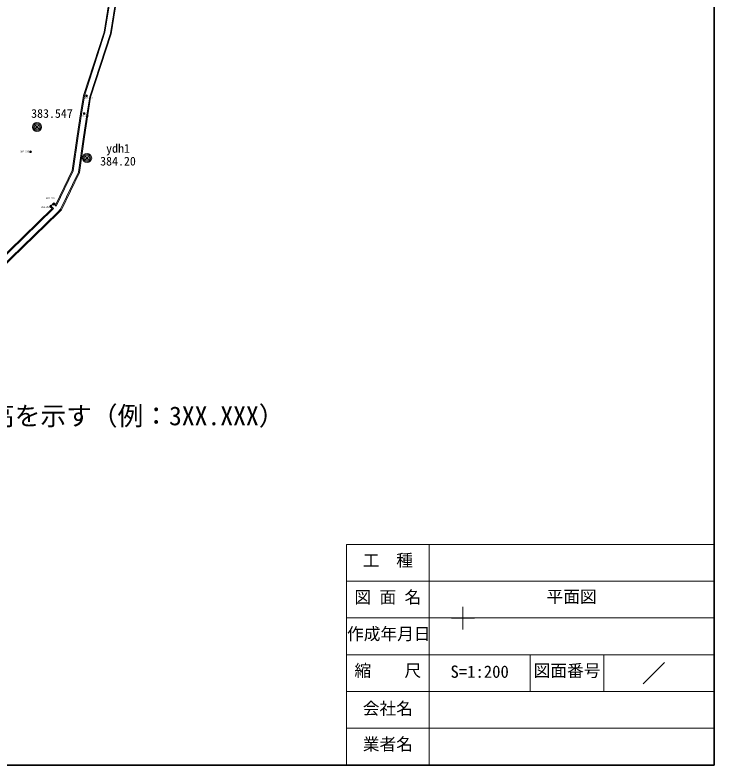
# Model space of a CAD drawing. Units: millimetres, scale not verified. Extents: x -77100 to 77100, y -52400 to 52400.
# Drawn here: x 39058 to 77100, y -52400 to -11592 of the extents above; entities that cross this region are included whole.
import ezdxf
from ezdxf.enums import TextEntityAlignment as Align

# ---------------------------------------------------------------- set-up
doc = ezdxf.new("R2010")
doc.units = ezdxf.units.MM
doc.header["$LTSCALE"] = 200
doc.header["$PDMODE"] = 32
doc.header["$PDSIZE"] = 100
for name, color, linetype, lineweight in [('0-0_D-BGD', 7, 'Continuous', 13), ('0-1_D-BGD-HTXT', 251, 'Continuous', 13), ('0-4_D-BMK-SRVR(トンボ)', 3, 'Continuous', 13), ('0-6_D-TTL', 2, 'Continuous', 35), ('0-7_横断', 7, 'Continuous', 13), ('0-8_D-TTL-LINE', 7, 'Continuous', 13)]:
    doc.layers.add(name, color=color, linetype=linetype, lineweight=lineweight)
doc.layers.add('0-9_D-TTL-TXT', color=7, linetype='Continuous')
doc.styles.add('ＭＳ ゴシック', font='')
doc.styles.get('ＭＳ ゴシック').set_extended_font_data('MS Gothic')

msp = doc.modelspace()

# ---------------------------------------------------------------- linework, layer by layer
at = {"layer": '0-0_D-BGD'}
for p, q in [((42448.1, -18170.9), (42175.6, -20048.3)), ((41276.3, -21906.5), (42175.6, -20048.3)), ((40975.7, -22024), (41178.1, -21812.5)), ((41084.3, -22128), (40975.7, -22024)), ((41156.4, -22127.8), (41010.2, -21987.9)), ((41291.4, -21990.1), (41143.5, -21848.6)), ((41178.1, -21812.5), (41276.3, -21906.5)), ((38172.8, -25429.2), (41367.8, -22340.7))]:
    msp.add_line(p, q, dxfattribs=at)
for points in [[(41291.4, -21990.1), (42223.9, -20063.1), (42497.5, -18178.2), (42679.6, -16979.3), (42834.5, -15982.5), (43955.1, -12531.6), (44453.5, -9428.2), (42895.1, -702.8)], [(43906.5, -12519.6), (44402.8, -9428.6), (42846.7, -715.1)], [(44247.7, -12601.9), (44757.6, -9426.4), (43186, -629.3)], [(44296.5, -12613.6), (44808.3, -9426.1), (43234.5, -617.1)], [(42448.1, -18170.9), (42630.2, -16971.7), (42785.7, -15970.9), (43906.5, -12519.6)], [(42794.3, -18222.3), (42976.1, -17024.8), (43127.3, -16052.3), (44247.7, -12601.9)], [(42843.7, -18229.7), (43025.5, -17032.4), (43176, -16064), (44296.5, -12613.6)], [(23449, -35101.8), (25465.6, -34980.3), (27515.5, -34685.3), (29460.7, -33630.5), (31098.5, -32539.8), (32661.1, -31242.2), (38208.2, -25464.5), (41403, -22376.2), (41581.5, -22194.2), (42562.5, -20166.9), (42843.7, -18229.7)], [(41367.8, -22340.7), (41540, -22165), (42514.2, -20152.1), (42794.3, -18222.3)], [(23446.1, -34701.3), (25425, -34582), (27387.7, -34299.6), (29254.1, -33287.5), (30859.2, -32218.5), (32388.2, -30948.8), (37924.9, -25182.1), (41084.3, -22128)], [(32422.3, -30985.5), (37960.3, -25217.4), (41156.4, -22127.8)]]:
    msp.add_lwpolyline(points, dxfattribs=at)
at = {"layer": '0-1_D-BGD-HTXT'}
for centre, radius in [((42954.8, -15985.5), 25), ((42954.8, -15985.5), 18.8), ((42954.8, -15985.5), 12.5), ((42822.1, -16956.1), 25), ((42822.1, -16956.1), 18.8), ((42822.1, -16956.1), 12.5), ((39909.7, -19032), 25), ((39909.7, -19032), 18.8), ((39909.7, -19032), 12.5), ((41010.2, -21987.9), 25), ((41010.2, -21987.9), 18.8), ((41010.2, -21987.9), 12.5), ((41148.9, -21883.5), 25), ((41148.9, -21883.5), 18.8), ((41148.9, -21883.5), 12.5)]:
    msp.add_circle(centre, radius, dxfattribs=at)
at = {"layer": '0-1_D-BGD-HTXT', "color": 7}
for centre, radius in [((40253.7, -17687.9), 250), ((40253.7, -17687.9), 187.5), ((40253.7, -17687.9), 125), ((42981.2, -19374.2), 250), ((42981.2, -19374.2), 187.5), ((42981.2, -19374.2), 125)]:
    msp.add_circle(centre, radius, dxfattribs=at)
at = {"layer": '0-1_D-BGD-HTXT'}
for p in [(42954.8, -15985.5), (42822.1, -16956.1), (40253.7, -17687.9), (39909.7, -19032), (42981.2, -19374.2)]:
    msp.add_point(p, dxfattribs=at)
at = {"layer": '0-1_D-BGD-HTXT', "color": 7}
for p in [(41010.2, -21987.9), (41148.9, -21883.5)]:
    msp.add_point(p, dxfattribs=at)
at = {"layer": '0-4_D-BMK-SRVR(トンボ)'}
for p, q in [((63432.2, -43785.4), (63432.2, -45035.4)), ((64057.2, -44410.4), (62807.2, -44410.4))]:
    msp.add_line(p, q, dxfattribs=at)
at = {"layer": '0-6_D-TTL'}
msp.add_lwpolyline([(-77100, -52400), (77100, -52400), (77100, 52400), (-77100, 52400)], close=True, dxfattribs=at)
at = {"layer": '0-7_横断', "color": 2}
msp.add_lwpolyline([(57100, -52400), (77100, -52400), (77100, -40400), (57100, -40400)], close=True, dxfattribs=at)
at = {"layer": '0-8_D-TTL-LINE'}
for p, q in [((61600, -40400), (61600, -52400)), ((57100, -42400), (77100, -42400)), ((57100, -44400), (77100, -44400)), ((57100, -46400), (77100, -46400)), ((67100, -46400), (67100, -48400)), ((71100, -46400), (71100, -48400)), ((74399.2, -46825), (73249.2, -47975)), ((57100, -48400), (77100, -48400)), ((57100, -50400), (77100, -50400))]:
    msp.add_line(p, q, dxfattribs=at)

# ---------------------------------------------------------------- texts
at = {"layer": '0-0_D-BGD', "style": 'ＭＳ ゴシック'}
msp.add_text('値は標高を示す（例：3XX.XXX）', height=1026, dxfattribs=at).set_placement((33444.1, -34223.1), align=Align.BOTTOM_LEFT)
at = {"layer": '0-1_D-BGD-HTXT', "style": 'ＭＳ ゴシック', "width": 1.05}
for s, p in [('383.240', (42803.2, -16168.7)), ('383.242', (42606.5, -17126.2)), ('383.513', (39344.7, -19094.5)), ('383.274', (40742.9, -21634.8)), ('383.280', (40482.4, -22118.1))]:
    msp.add_text(s, height=91.64, dxfattribs=at).set_placement(p, align=Align.BOTTOM_LEFT)
at = {"layer": '0-1_D-BGD-HTXT', "color": 7, "style": 'ＭＳ ゴシック'}
for s, p in [('383.547', (39935.9, -17329.8)), ('384.20', (43691.4, -19925.2))]:
    msp.add_text(s, height=476.3, dxfattribs=at).set_placement(p, align=Align.BOTTOM_LEFT)
at = {"layer": '0-1_D-BGD-HTXT', "style": 'ＭＳ ゴシック'}
msp.add_text('ydh1', height=476.3, dxfattribs=at).set_placement((44016.3, -19231), align=Align.BOTTOM_LEFT)
at = {"layer": '0-9_D-TTL-TXT', "style": 'ＭＳ ゴシック'}
for s, p in [('工\u3000種', (57985.6, -41797.5)), ('図 面 名', (57530.8, -43797.5)), ('平面図', (67985.6, -43773)), ('作成年月日', (57126.3, -45797.5)), ('縮    尺', (57530.8, -47797.5)), ('図面番号', (67280.8, -47797.5)), ('S=1:200', (62758.2, -47854.8)), ('会社名', (57985.6, -49854.8)), ('業者名', (57985.6, -51797.5))]:
    msp.add_text(s, height=666.9, dxfattribs=at).set_placement(p, align=Align.BOTTOM_LEFT)

doc.saveas('drawing.dxf')
